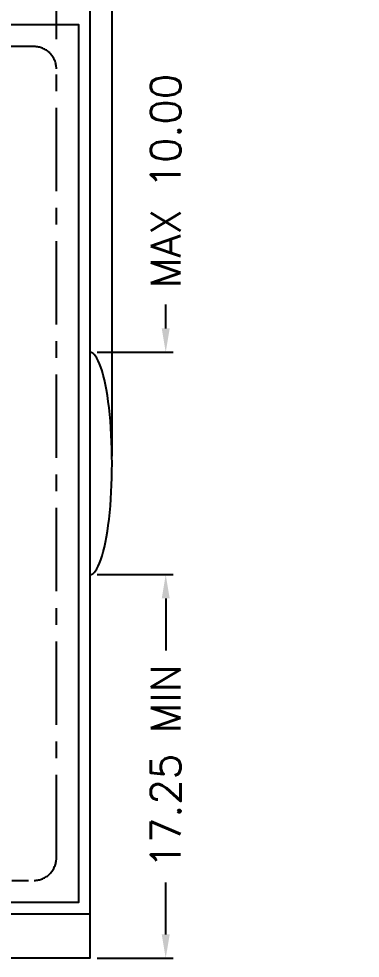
# Model space of a CAD drawing. Header units: millimetres. Extents: x 50 to 800, y 302 to 428.
# Drawn here: x 165.89 to 181.22, y 356.65 to 398.9 of the extents above; entities that cross this region are included whole.
import ezdxf

# ---------------------------------------------------------------- set-up
doc = ezdxf.new("R2010")
doc.units = ezdxf.units.MM
doc.header["$LTSCALE"] = 3
doc.linetypes.add('CENTER', pattern=[2, 1.25, -0.25, 0.25, -0.25])
doc.layers.get('DEFPOINTS').update_dxf_attribs({"linetype": 'CONTINUOUS'})
doc.layers.add('DIM', color=4, linetype='CONTINUOUS')
doc.layers.add('DWG', color=7, linetype='CONTINUOUS')
doc.styles.add('ROMANS', font='romans.shx')
doc.dimstyles.new('LCDDIM', dxfattribs={"dimtxt": 0.7, "dimasz": 0.56, "dimexe": 0.175, "dimexo": 0.175, "dimgap": 0.14, "dimtad": 0, "dimzin": 0, "dimdsep": 46, "dimtxsty": 'ROMANS', "dimcen": 2.5, "dimadec": 0, "dimazin": 0, "dimtfac": 1, "dimtofl": 0, "dimtmove": 0, "dimatfit": 3, "dimfxl": 0, "dimarcsym": 0})

# ---------------------------------------------------------------- blocks, each defined once
blk = doc.blocks.new('*D8')
at = {"layer": 'DEFPOINTS', "color": 0}
for p in [(170.073, 409.422), (169.073, 401.15), (170.073, 378.9)]:
    blk.add_point(p, dxfattribs=at)
at = {"layer": 'DIM', "color": 0, "lineweight": -2}
for p, q in [((168.001, 409.422), (166.929, 409.422)), ((169.073, 401.485), (169.073, 409.757)), ((170.073, 379.235), (170.073, 409.757)), ((171.145, 409.422), (172.217, 409.422))]:
    blk.add_line(p, q, dxfattribs=at)
at = {"layer": 'DIM', "color": 0}
for points in [[(168.001, 409.601), (168.001, 409.244), (169.073, 409.422)], [(171.145, 409.601), (171.145, 409.244), (170.073, 409.422)]]:
    blk.add_solid(points, dxfattribs=at)
at = {"layer": 'DIM', "color": 0, "insert": (177.143, 409.422), "char_height": 1.34, "attachment_point": 5, "style": 'ROMANS'}
blk.add_mtext('MAX 1.00', dxfattribs=at)
blk = doc.blocks.new('*D9')
at = {"layer": 'DEFPOINTS', "color": 0}
for p in [(169.073, 373.9), (169.073, 356.65), (172.485, 356.65)]:
    blk.add_point(p, dxfattribs=at)
at = {"layer": 'DIM', "color": 0, "lineweight": -2}
for p, q in [((169.408, 373.9), (172.82, 373.9)), ((172.485, 372.828), (172.485, 370.488)), ((172.485, 357.722), (172.485, 360.061)), ((169.408, 356.65), (172.82, 356.65))]:
    blk.add_line(p, q, dxfattribs=at)
at = {"layer": 'DIM', "color": 0}
for points in [[(172.307, 372.828), (172.664, 372.828), (172.485, 373.9)], [(172.307, 357.722), (172.664, 357.722), (172.485, 356.65)]]:
    blk.add_solid(points, dxfattribs=at)
at = {"layer": 'DIM', "color": 0, "insert": (172.485, 365.275), "char_height": 1.34, "attachment_point": 5, "rotation": 90, "style": 'ROMANS'}
blk.add_mtext('17.25 MIN', dxfattribs=at)
blk = doc.blocks.new('*D10')
at = {"layer": 'DEFPOINTS', "color": 0}
for p in [(169.073, 383.9), (172.485, 383.9), (169.073, 373.9)]:
    blk.add_point(p, dxfattribs=at)
at = {"layer": 'DIM', "color": 0, "lineweight": -2}
for p, q in [((172.485, 384.972), (172.485, 386.044)), ((169.408, 383.9), (172.82, 383.9)), ((169.408, 373.9), (172.82, 373.9)), ((172.485, 372.828), (172.485, 371.756))]:
    blk.add_line(p, q, dxfattribs=at)
at = {"layer": 'DIM', "color": 0}
for points in [[(172.307, 384.972), (172.664, 384.972), (172.485, 383.9)], [(172.307, 372.828), (172.664, 372.828), (172.485, 373.9)]]:
    blk.add_solid(points, dxfattribs=at)
at = {"layer": 'DIM', "color": 0, "insert": (172.485, 391.608), "char_height": 1.34, "attachment_point": 5, "rotation": 90, "style": 'ROMANS'}
blk.add_mtext('MAX 10.00', dxfattribs=at)
blk = doc.blocks.new('*D16')
at = {"layer": 'DEFPOINTS', "color": 0}
for p in [(167.573, 406.787), (94.073, 397.65), (167.573, 397.65)]:
    blk.add_point(p, dxfattribs=at)
at = {"layer": 'DIM', "color": 0, "lineweight": -2}
for p, q in [((94.073, 397.985), (94.073, 407.122)), ((167.573, 397.985), (167.573, 407.122)), ((95.145, 406.787), (123.377, 406.787)), ((166.501, 406.787), (138.27, 406.787))]:
    blk.add_line(p, q, dxfattribs=at)
at = {"layer": 'DIM', "color": 0}
for points in [[(95.145, 406.965), (95.145, 406.608), (94.073, 406.787)], [(166.501, 406.965), (166.501, 406.608), (167.573, 406.787)]]:
    blk.add_solid(points, dxfattribs=at)
at = {"layer": 'DIM', "color": 0, "insert": (130.823, 406.787), "char_height": 1.34, "attachment_point": 5, "style": 'ROMANS'}
blk.add_mtext('MIN V.A 73.50', dxfattribs=at)
blk = doc.blocks.new('DWG')
at = {"layer": 'DWG'}
blk.add_line((0, 2), (76.5, 2), dxfattribs=at)
blk.add_lwpolyline([(0, 0), (0, 44.5), (76.5, 44.5), (76.5, 0)], close=True, dxfattribs=at)
at = {"layer": 'DWG', "linetype": 'CENTER'}
blk.add_lwpolyline([(2.5, 3.5), (74, 3.5, 0.414214), (75, 4.5), (75, 40, 0.414214), (74, 41), (2.5, 41, 0.414214), (1.5, 40), (1.5, 4.5, 0.414214)], format="xyb", close=True, dxfattribs=at)
at = {"layer": 'DWG'}
blk.add_ellipse((76.5, 22.25), major_axis=(0, -5), ratio=0.2, start_param=0, end_param=3.141593, dxfattribs=at)

msp = doc.modelspace()

# ---------------------------------------------------------------- linework, layer by layer
at = {"layer": 'DIM', "color": 3}
msp.add_lwpolyline([(93.073, 398.65), (168.573, 398.65), (168.573, 359.15), (93.073, 359.15)], close=True, dxfattribs=at)

# ---------------------------------------------------------------- block references
at = {"layer": 'DWG'}
msp.add_blockref('DWG', (92.573, 356.65), dxfattribs=at)

# ---------------------------------------------------------------- dimensions: what is measured, and where the dimension line sits
at = {"layer": 'DIM'}
for base, p1, p2, text, picture, middle in [((170.073, 409.422), (169.073, 401.15), (170.073, 378.9), 'MAX <>', '*D8', (177.143, 409.422)), ((167.573, 406.787), (94.073, 397.65), (167.573, 397.65), 'MIN V.A <>', '*D16', (130.823, 406.787))]:
    dim = msp.add_linear_dim(base=base, p1=p1, p2=p2, text=text, dimstyle='LCDDIM', override={"dimtxt": 1.34, "dimasz": 1.072, "dimexe": 0.335, "dimexo": 0.335, "dimgap": 0.268, "dimatfit": 0}, dxfattribs=at)
    dim.commit()
    dim.dimension.update_dxf_attribs({"geometry": picture, "text_midpoint": middle})
for base, p2, text, picture, middle in [((172.485, 383.9), (169.073, 383.9), 'MAX <>', '*D10', (172.485, 391.608)), ((172.485, 356.65), (169.073, 356.65), '<> MIN', '*D9', (172.485, 365.275))]:
    dim = msp.add_linear_dim(base=base, p1=(169.073, 373.9), p2=p2, angle=90, text=text, dimstyle='LCDDIM', override={"dimtxt": 1.34, "dimasz": 1.072, "dimexe": 0.335, "dimexo": 0.335, "dimgap": 0.268, "dimatfit": 0}, dxfattribs=at)
    dim.commit()
    dim.dimension.update_dxf_attribs({"geometry": picture, "text_midpoint": middle})

doc.saveas('drawing.dxf')
